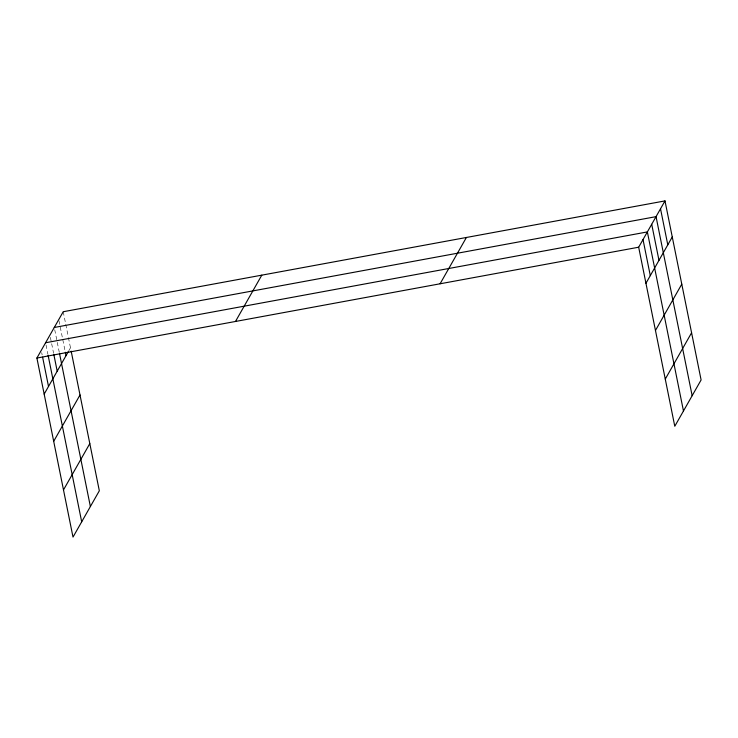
<?xml version="1.0" encoding="UTF-8"?>
<svg xmlns="http://www.w3.org/2000/svg" width="738" height="738" viewBox="0 0 738 738"><rect width="100%" height="100%" fill="white"/><g stroke="black" fill="none" stroke-linecap="round" stroke-linejoin="round"><path stroke-width="0.55" stroke-dasharray="3.69 2.77" d="M68.809 350.744L70.488 347.792M63.219 311.731L68.219 336.519M68.44 337.644L70.94 350.033M58.966 320.726L65.11 351.159M54.723 329.729L59.271 352.266M50.378 337.367L53.56 353.142M46.042 345.015L47.859 354.028M41.697 352.653L42.149 354.904"/><path stroke-width="1.11" d="M71.171 351.159L99.326 490.788L73.007 537.098L36.9 358.041L63.219 311.731L664.993 200.902L701.1 379.959L674.781 426.269L638.674 247.212L664.993 200.902M44.169 394.101L68.256 351.722M53.69 441.296L80.008 394.978M63.486 489.912L89.805 443.603M235.487 321.464L261.805 275.154M440.088 283.789L466.407 237.47M645.953 283.272L672.263 236.963M655.464 330.467L681.783 284.148M665.27 379.083L691.589 332.773M54.271 327.478L656.045 216.649L692.152 395.706M45.581 342.755L647.364 231.926L683.471 410.992M36.9 358.041L638.674 247.212M660.519 208.771L667.789 244.831M651.709 224.287L658.979 260.348M643.019 239.573L650.289 275.634M65.331 352.284L66.014 355.661M59.492 353.391L90.377 506.536M53.791 354.277L57.195 371.177M48.081 355.153L81.687 521.821M42.61 357.164L48.514 386.463"/></g></svg>
